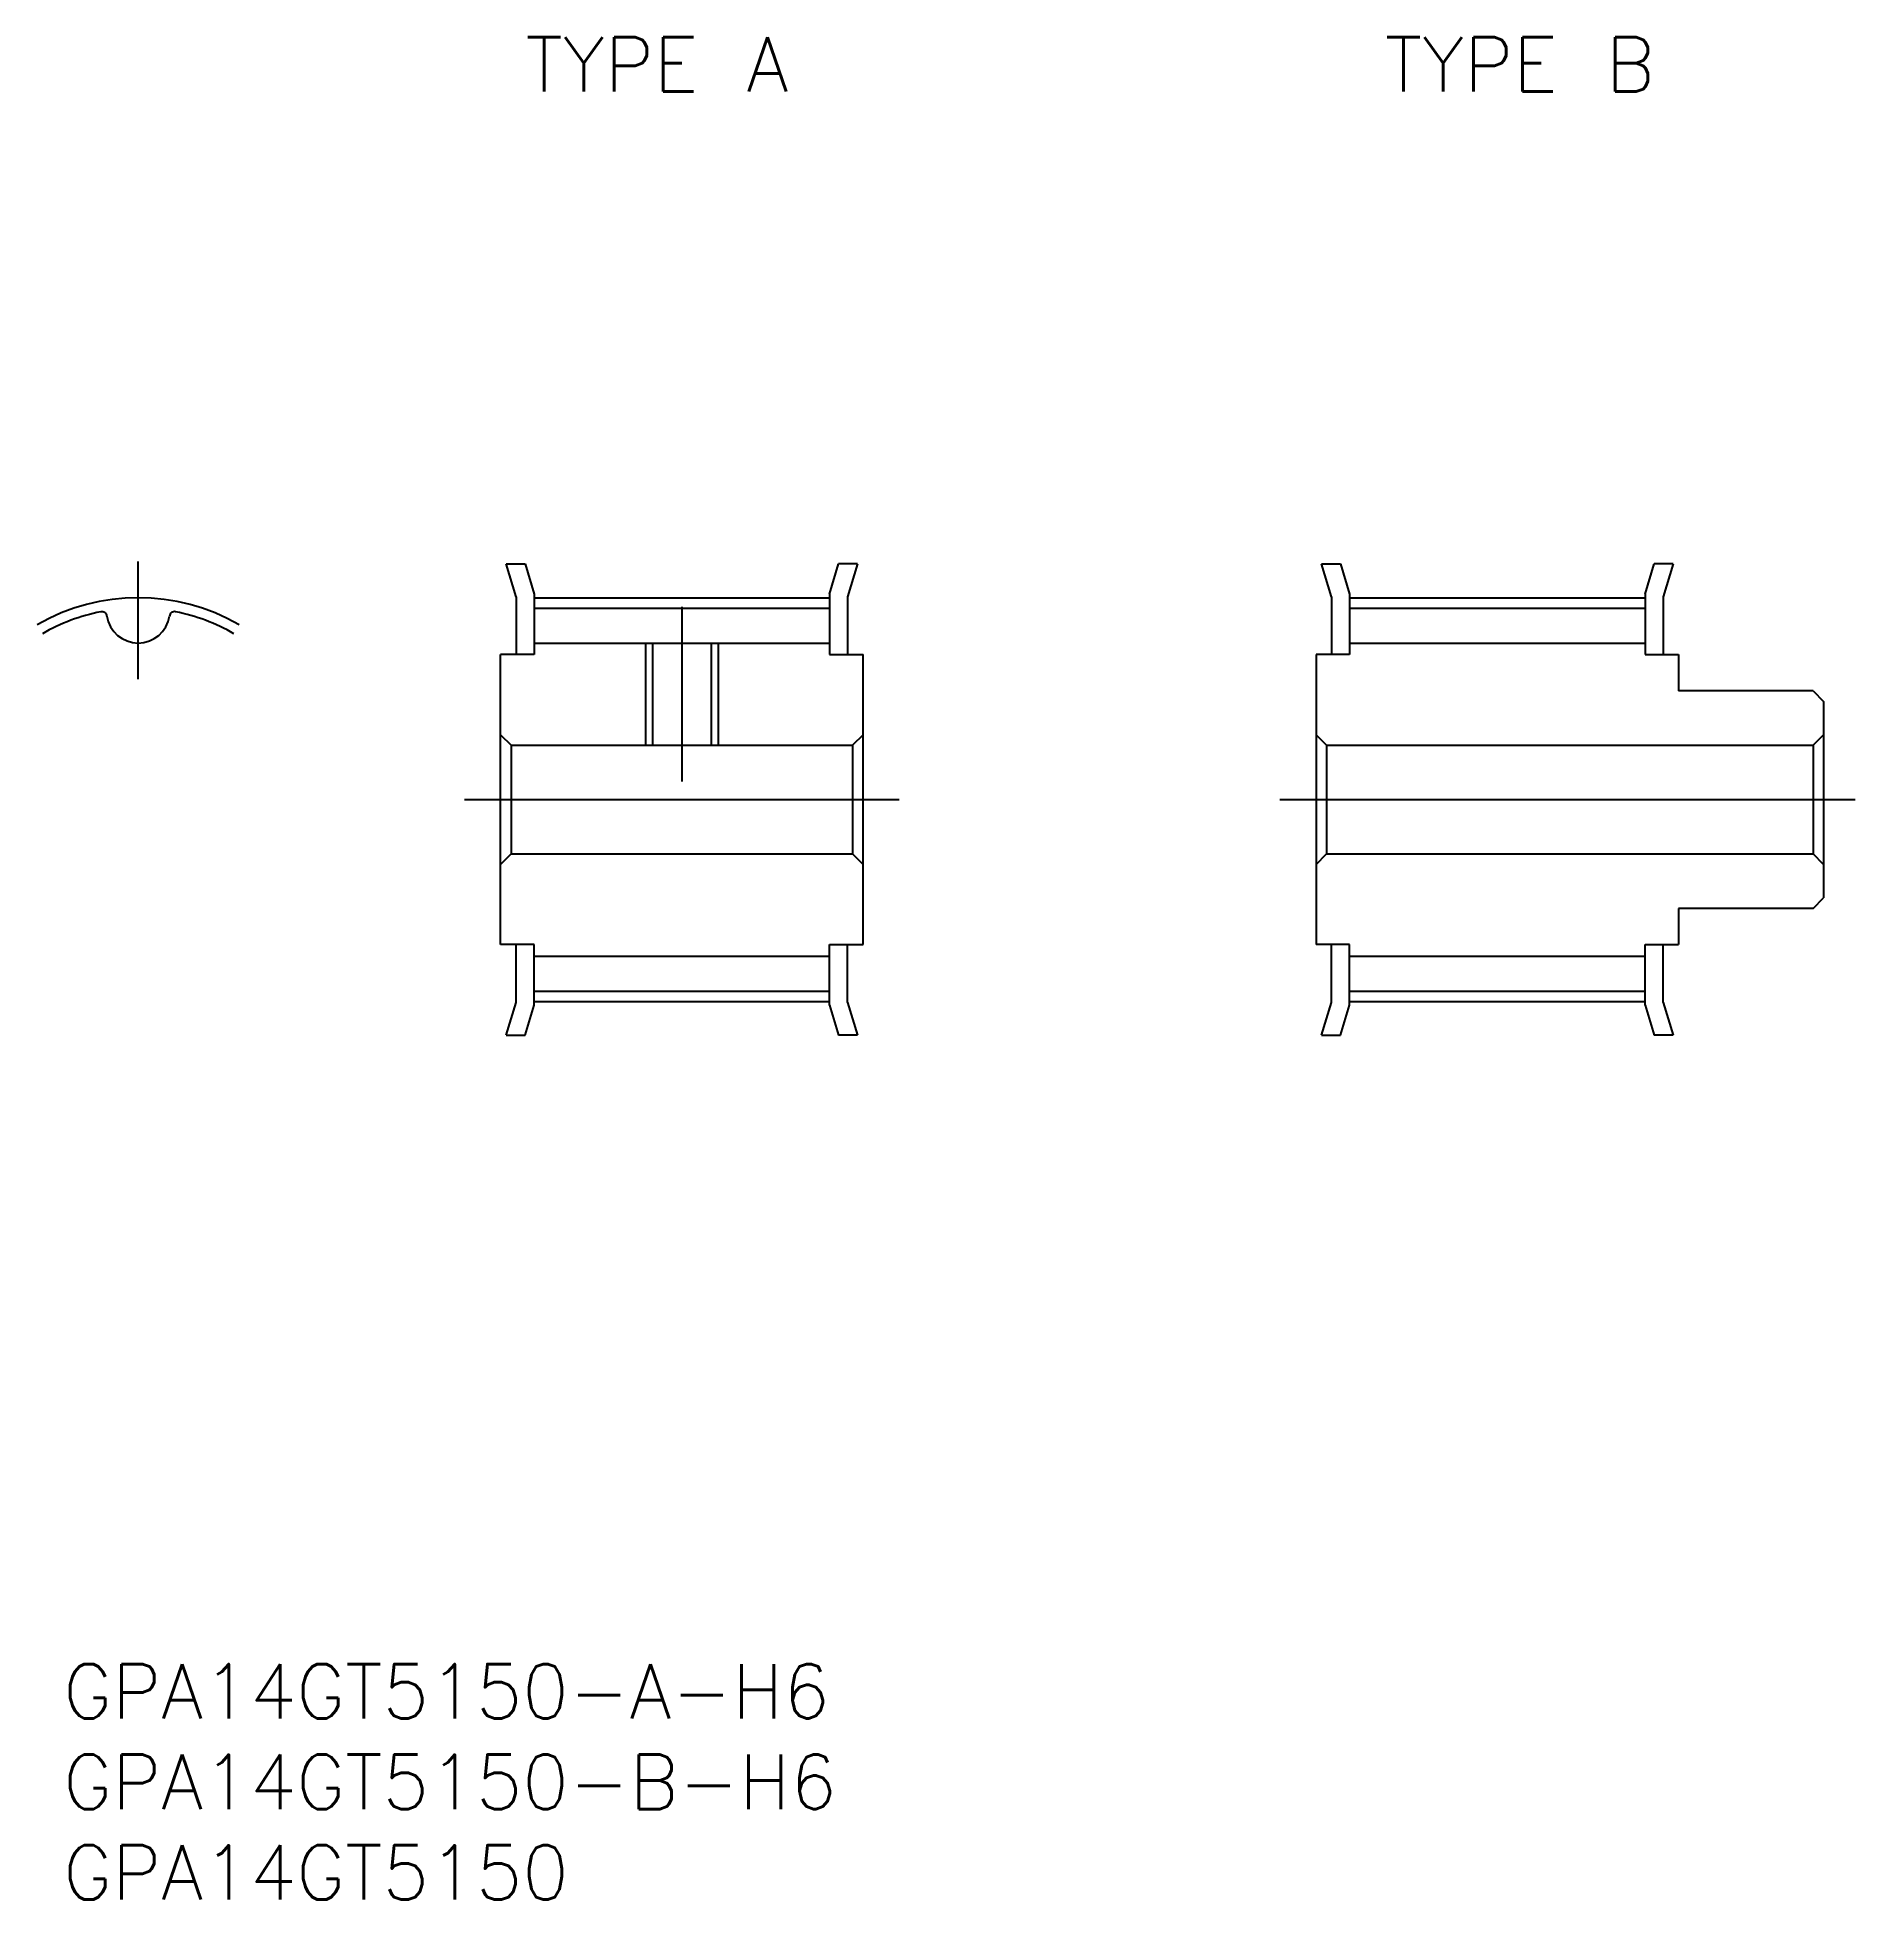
# Model space of a CAD drawing. Extents: x -6 to 95, y -61 to 42.
import ezdxf

# ---------------------------------------------------------------- set-up
doc = ezdxf.new("R2010")
doc.units = 0
doc.linetypes.add('CENTER', pattern=[50.8, 31.75, -6.35, 6.35, -6.35])
doc.layers.get('0').update_dxf_attribs({"linetype": 'CONTINUOUS'})
doc.layers.add('CENTER', color=1, linetype='CONTINUOUS')
doc.styles.get("Standard").update_dxf_attribs({"font": 'txt.shx', "height": 3, "bigfont": 'bigfont.shx'})

# ---------------------------------------------------------------- blocks, each defined once
blk = doc.blocks.new('*U2')
at = {"color": 7, "linetype": 'CONTINUOUS'}
blk.add_text('GPA14GT5150-B-H6', height=3, dxfattribs=at).set_placement((-4.13, -55.69))
blk = doc.blocks.new('*U3')
at = {"color": 7, "linetype": 'CONTINUOUS'}
blk.add_text('GPA14GT5150', height=3, dxfattribs=at).set_placement((-4.13, -60.69))
blk = doc.blocks.new('*U4')
at = {"color": 7, "linetype": 'CONTINUOUS'}
blk.add_text('TYPE A', height=3, dxfattribs=at).set_placement((21.38, 39.06))
blk = doc.blocks.new('*U5')
at = {"color": 7, "linetype": 'CONTINUOUS'}
blk.add_text('TYPE B', height=3, dxfattribs=at).set_placement((68.8, 39.06))
blk = doc.blocks.new('*U6')
at = {"color": 7, "linetype": 'CONTINUOUS'}
blk.add_text('GPA14GT5150-A-H6', height=3, dxfattribs=at).set_placement((-4.13, -50.69))

msp = doc.modelspace()

# ---------------------------------------------------------------- linework, layer by layer
at = {"color": 7, "linetype": 'CONTINUOUS'}
for p, q in [((20.85, 11.19), (20.3, 13)), ((20.3, 13), (21.35, 13)), ((21.35, 13), (21.85, 11.34)), ((38.15, 11.34), (38.65, 13)), ((39.7, 13), (38.65, 13)), ((39.7, 13), (39.15, 11.19)), ((65.85, 11.19), (65.3, 13)), ((65.3, 13), (66.35, 13)), ((66.35, 13), (66.85, 11.34)), ((83.15, 11.34), (83.65, 13)), ((84.7, 13), (83.65, 13)), ((84.7, 13), (84.15, 11.19)), ((21.85, 11.34), (21.85, 8)), ((38.15, 11.34), (38.15, 8)), ((66.85, 11.34), (66.85, 8)), ((83.15, 11.34), (83.15, 8)), ((20.85, 11.19), (20.85, 8)), ((21.85, 10.57), (38.15, 10.57)), ((39.15, 11.19), (39.15, 8)), ((65.85, 11.19), (65.85, 8)), ((66.85, 10.57), (83.15, 10.57)), ((84.15, 11.19), (84.15, 8)), ((21.85, 8.64), (38.15, 8.64)), ((28.38, 8.64), (28.38, 3)), ((31.62, 8.64), (31.62, 3)), ((66.85, 8.64), (83.15, 8.64)), ((20, -8), (20, 8)), ((21.85, 8), (20, 8)), ((38.15, 8), (40, 8)), ((40, -8), (40, 8)), ((65, 8), (65, -8)), ((66.85, 8), (65, 8)), ((83.15, 8), (85, 8)), ((85, 8), (85, 6)), ((92.42, 6), (85, 6)), ((92.42, 6), (93, 5.42)), ((93, 5.42), (93, -5.42)), ((20, 3.58), (20.58, 3)), ((40, 3.58), (39.42, 3)), ((65, 3.58), (65.58, 3)), ((93, 3.58), (92.42, 3)), ((20.58, 3), (39.42, 3)), ((20.58, 3), (20.58, -3)), ((39.42, 3), (39.42, -3)), ((65.58, 3), (92.42, 3)), ((65.58, 3), (65.58, -3)), ((92.42, 3), (92.42, -3)), ((20, -3.58), (20.58, -3)), ((20.58, -3), (39.42, -3)), ((40, -3.58), (39.42, -3)), ((65, -3.58), (65.58, -3)), ((65.58, -3), (92.42, -3)), ((93, -3.58), (92.42, -3)), ((92.42, -6), (85, -6)), ((85, -6), (85, -8)), ((92.42, -6), (93, -5.42)), ((21.85, -8), (20, -8)), ((20.85, -11.19), (20.85, -8)), ((21.85, -11.34), (21.85, -8)), ((38.15, -8), (40, -8)), ((38.15, -11.34), (38.15, -8)), ((39.15, -11.19), (39.15, -8)), ((66.85, -8), (65, -8)), ((65.85, -11.19), (65.85, -8)), ((66.85, -11.34), (66.85, -8)), ((83.15, -8), (85, -8)), ((83.15, -11.34), (83.15, -8)), ((84.15, -11.19), (84.15, -8)), ((21.85, -8.64), (38.15, -8.64)), ((66.85, -8.64), (83.15, -8.64)), ((20.3, -13), (20.85, -11.19)), ((21.85, -10.57), (38.15, -10.57)), ((39.15, -11.19), (39.7, -13)), ((65.3, -13), (65.85, -11.19)), ((66.85, -10.57), (83.15, -10.57)), ((84.15, -11.19), (84.7, -13)), ((21.35, -13), (21.85, -11.34)), ((38.15, -11.34), (38.65, -13)), ((66.35, -13), (66.85, -11.34)), ((83.15, -11.34), (83.65, -13)), ((20.3, -13), (21.35, -13)), ((39.7, -13), (38.65, -13)), ((65.3, -13), (66.35, -13)), ((84.7, -13), (83.65, -13))]:
    msp.add_line(p, q, dxfattribs=at)
at = {"color": 3, "linetype": 'CONTINUOUS'}
for p, q in [((28, 8.64), (28, 3)), ((32, 8.64), (32, 3))]:
    msp.add_line(p, q, dxfattribs=at)
at = {"color": 7, "linetype": 'CONTINUOUS'}
for centre, radius, start, end in [((0, 0), 10.57, 101.2468, 120), ((-2.01, 10.08), 0.289, 8.3397, 101.2468), ((2.01, 10.08), 0.29, 78.7532, 171.6603), ((0, 0), 10.57, 60, 78.7532), ((0, 10.38), 1.74, 188.3397, 351.6603)]:
    msp.add_arc(centre, radius, start, end, dxfattribs=at)
at = {"layer": 'CENTER', "color": 1, "linetype": 'CENTER'}
for p, q in [((0, 6.64), (0, 13.14)), ((21.85, 11.14), (38.15, 11.14)), ((30, 10.64), (30, 1)), ((66.85, 11.14), (83.15, 11.14)), ((18, 0), (42, 0)), ((63, 0), (95, 0)), ((21.85, -11.14), (38.15, -11.14)), ((66.85, -11.14), (83.15, -11.14))]:
    msp.add_line(p, q, dxfattribs=at)
msp.add_arc((0, 0), 11.14, 60, 120, dxfattribs=at)

# ---------------------------------------------------------------- block references
at = {"color": 7, "linetype": 'CONTINUOUS'}
for name in ['*U4', '*U5', '*U6', '*U2', '*U3']:
    msp.add_blockref(name, (0, 0), dxfattribs=at)

doc.saveas('drawing.dxf')
